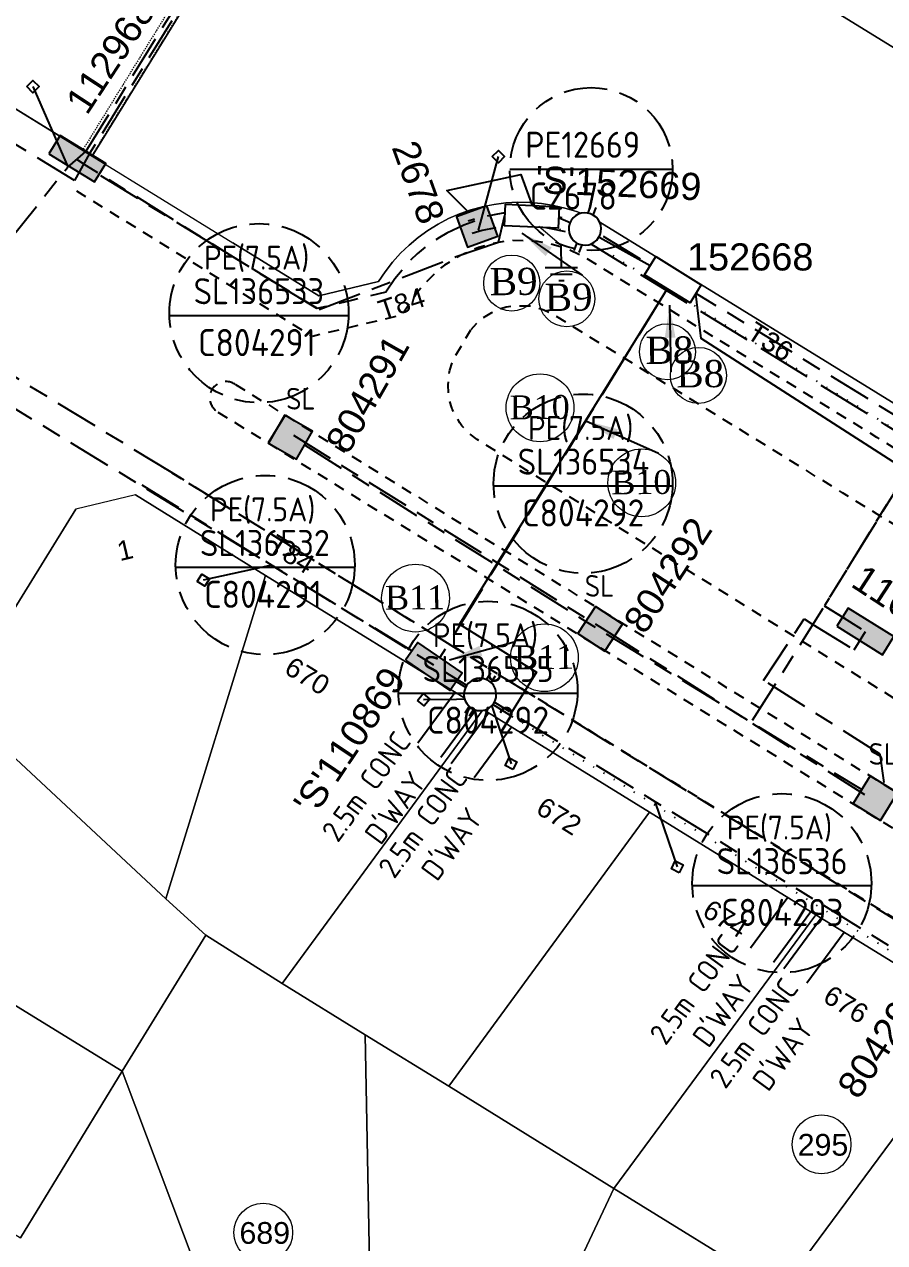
# Model space of a CAD drawing. Header units: metres. Extents: x 298351 to 299301, y 6265099 to 6266102.
# Drawn here: x 298678.4 to 298757.7, y 6265603.9 to 6265716.1 of the extents above; entities that cross this region are included whole.
import ezdxf
from ezdxf.enums import TextEntityAlignment as Align

# ---------------------------------------------------------------- set-up
doc = ezdxf.new("R2010")
doc.units = ezdxf.units.M
for name, pattern in [('Cable Exist UG', [8.2, 4, -1.2, 1.8, -1.2]), ('Cable Remove', [2, 0, -2]), ('HIDDEN', [0.375, 0.25, -0.125]), ('HIDDEN2', [0.1875, 0.125, -0.0625]), ('IE Trench LV', [6.5, 5, -1.5]), ('IECLCHAINA', [8.2, 4, -1.2, 1.8, -1.2]), ('IECLDOTA', [1.8, 1, -0.8])]:
    doc.linetypes.add(name, pattern=pattern)
doc.layers.get('0').update_dxf_attribs({"color": 6})
for name, color, linetype, lineweight in [('Cadastre Land Parcels_SP_EXT', 9, 'Continuous', 5), ('Cadastre Other Property_SP_EXT', 9, 'HIDDEN', 5), ('Cadastre Roads_SP_EXT', 9, 'Continuous', 5)]:
    doc.layers.add(name, color=color, linetype=linetype, lineweight=lineweight)
for name, color, linetype in [('Equip_LV_EXT', 7, 'Continuous'), ('Equip_LV_NEW', 2, 'Continuous'), ('Mains_HV_EXT', 7, 'Continuous'), ('Mains_LV_EXT', 7, 'Continuous'), ('Mains_LV_New_T8', 2, 'Continuous'), ('Mains_LV_NEW_T84', 2, 'Continuous'), ('Mains_SL_EXT', 7, 'Continuous'), ('Notes_LV_MISC', 7, 'Continuous'), ('NOTES_SL_EXT', 7, 'Continuous'), ('Notes_SL_MISC', 7, 'Continuous'), ('Notes_SP_EXT', 7, 'Continuous'), ('Notes_SP_MISC', 7, 'Continuous'), ('Services_SP_EXT', 7, 'Continuous'), ('SupportsUG_SP_LV_EXT', 7, 'Continuous'), ('SupportsUG_SP_LV_NEW', 2, 'Continuous'), ('SupportsUG_SP_LV_SL_EXT', 7, 'Continuous'), ('Trench_SP_NEW', 2, 'Continuous'), ('UG_Details_SP_MISC', 7, 'Continuous')]:
    doc.layers.add(name, color=color, linetype=linetype)
doc.layers.get('0').freeze()
doc.styles.add('COLUMN_LABEL', font='arial.ttf')
doc.styles.add('iecARIAL', font='arial.ttf', dxfattribs={"height": 2})
doc.styles.add('iecISOCP', font='isocp.shx')
doc.styles.add('iecNAME', font='times.ttf')
doc.styles.add('iecRoadName', font='arial.ttf', dxfattribs={"height": 3.5})
doc.styles.add('POLE_LABEL', font='arial.ttf')
doc.styles.get("Standard").update_dxf_attribs({"font": 'arial.ttf'})
doc.linetypes.add('IECLCABS1', pattern='A,7,-0.5,["/",Standard,S=1.5,R=0,X=0.2,Y=-0.7],-1.8', length=9.3)
doc.linetypes.add('IECLCABX1', pattern='A,7,-0.25,["x",Standard,S=2,R=0,X=0.2,Y=-0.8],-2.1', length=9.35)
doc.dimstyles.new('UGT1', dxfattribs={"dimtxt": 2.5, "dimasz": 2, "dimexe": 1.25, "dimexo": 0.625, "dimgap": 1, "dimtad": 1, "dimjust": 1, "dimlfac": 1000, "dimtxsty": 'iecISOCP', "dimblk1": 'M05', "dimblk2": 'NONE', "dimsah": 1, "dimcen": 0, "dimse1": 1, "dimse2": 1, "dimadec": 0, "dimazin": 0, "dimtfac": 1, "dimtmove": 0, "dimatfit": 3, "dimfxl": 1, "dimarcsym": 0})

# ---------------------------------------------------------------- blocks, each defined once
blk = doc.blocks.new('COLUMN_EXT')
blk.add_hatch(color=256).paths.add_polyline_path([(-1.49, 1.48), (-1.49, -1.49), (1.48, -1.49), (1.48, 1.48)])
blk.add_lwpolyline([(-1.49, -1.49), (1.48, -1.49), (1.48, 1.48), (-1.49, 1.48)], close=True)
for tag, height, style, flags, p in [('ASSET_NUM', 2.5, 'COLUMN_LABEL', 8, (2, 2)), ('STRUCTURE_PLANT_NUMBER', 0.2, 'POLE_LABEL', 9, (1.81, 0.03)), ('STREET_CODE', 0.2, 'COLUMN_LABEL', 9, (1.81, -0.2))]:
    blk.add_attdef(tag, text='', height=height, dxfattribs=dict(style=style, flags=flags)).set_placement(p, align=Align.MIDDLE_LEFT)
at = {"flags": 9}
for tag, p in [('COLUMN_TYPE', (1.81, -0.4)), ('OWNED_BY', (1.81, -0.6)), ('STATE', (1.81, -0.8)), ('USAGE', (1.81, -1)), ('LEGEND', (1.81, -1.2)), ('STREETNAME', (1.81, -1.6)), ('SUBURB', (1.81, -1.8)), ('LOCATION', (1.81, -1.4)), ('NOTES', (1.81, -2))]:
    blk.add_attdef(tag, text='', height=0.2, dxfattribs=at).set_placement(p, align=Align.MIDDLE_LEFT)
at = {"flags": 1}
blk.add_attdef('Z', (1.81, -2.35), '', height=0.2, dxfattribs=at)
blk = doc.blocks.new('PILLAR_EXT')
blk.add_hatch(color=256).paths.add_polyline_path([(-2.475, 0.99), (-2.475, -0.99), (2.475, -0.99), (2.475, 0.99)])
blk.add_lwpolyline([(-2.475, -0.99), (2.475, -0.99), (2.475, 0.99), (-2.475, 0.99)], close=True)
at = {"style": 'iecARIAL', "flags": 8}
blk.add_attdef('ASSET_NUM', (1.5, 3.5), '', height=2.5, dxfattribs=at)
for tag, p, flags in [('OWNED_BY', (0, -0.2), 9), ('STATE', (0, -0.4), 9), ('SUPPORT_TYPE', (0, -0.6), 9), ('USAGE', (0, -0.8), 9), ('LEGEND', (0, -1), 9), ('LOCATION', (0, -1.2), 9), ('STREETNAME', (0, -1.8), 9), ('SUBURB', (0, -2), 1), ('NOTES', (0, -1.4), 9), ('PARENT', (0, -1.6), 9)]:
    blk.add_attdef(tag, p, '', height=0.2, dxfattribs=dict(flags=flags))
blk = doc.blocks.new('CCP_EXT')
at = {"flags": 9}
for tag, p in [('STATE', (0, -1.8)), ('LEGEND', (0, -1.4)), ('LIFE_SUPPORT', (0, -1.6)), ('NOTES', (0, -2))]:
    blk.add_attdef(tag, text='', height=0.2, dxfattribs=at).set_placement(p, align=Align.MIDDLE_LEFT)
blk.add_wipeout([(0, 0.57), (0.57, 0), (0, -0.57), (-0.57, 0)])
blk.add_lwpolyline([(-0.57, 0), (0, 0.57), (0.57, 0), (0, -0.57), (-0.57, 0)])
at = {"flags": 1}
blk.add_attdef('Z', (0, 0), '', height=0.2, dxfattribs=at)
at = {"flags": 9}
for tag, p in [('CCP_TYPE', (0, 0)), ('CONSTRUCTED_VOLTAGE', (0, -0.2)), ('OPERATING_VOLTAGE', (0, -0.6)), ('ORIENTATION', (0, -0.8)), ('OWNED_BY', (0, -1)), ('NO_PHASES', (0, -0.4)), ('USAGE', (0, -1.2))]:
    blk.add_attdef(tag, text='', height=0.2, dxfattribs=at).set_placement(p, align=Align.MIDDLE_LEFT)
blk = doc.blocks.new('LV_UG_LINKS_OPEN_EXT')
for p, q in [((-0.25, 1.47), (-0.25, 2.22)), ((0.25, 1.47), (0.25, 2.22)), ((-0.25, -1.47), (-0.25, -2.22)), ((0.25, -1.47), (0.25, -2.22))]:
    blk.add_line(p, q)
at = {"flags": 9}
for tag, p in [('ACTUAL_STATUS', (0, 0)), ('CONSTRUCTED_VOLTAGE', (0, -0.2)), ('OPERATING_VOLTAGE', (0, -0.6)), ('ORIENTATION', (0, -0.8)), ('STATE', (0, -1)), ('SWITCH_TYPE', (0, -1.2)), ('NO_PHASES', (0, -0.4)), ('USAGE', (0, -1.4)), ('NOTES', (0, -1.6))]:
    blk.add_attdef(tag, text='', height=0.2, dxfattribs=at).set_placement(p, align=Align.MIDDLE_LEFT)
at = {"flags": 1}
blk.add_attdef('Z', (0, 0), '', height=0.2, dxfattribs=at)
blk.add_wipeout([(-0.25, 1.47), (-0.43, 1.43), (-0.61, 1.36), (-0.77, 1.28), (-0.93, 1.17), (-1.07, 1.05), (-1.19, 0.9), (-1.29, 0.75), (-1.38, 0.58), (-1.44, 0.4), (-1.48, 0.22), (-1.49, 0.03), (-1.49, -0.16), (-1.45, -0.34), (-1.4, -0.52), (-1.32, -0.69), (-1.23, -0.85), (-1.11, -1), (-0.98, -1.13), (-0.83, -1.24), (-0.66, -1.34), (-0.49, -1.41), (-0.31, -1.46), (-0.13, -1.49), (0.06, -1.49), (0.25, -1.47), (0.43, -1.43), (0.61, -1.36), (0.77, -1.28), (0.93, -1.17), (1.07, -1.05), (1.19, -0.9), (1.29, -0.75), (1.38, -0.58), (1.44, -0.4), (1.48, -0.22), (1.49, -0.03), (1.49, 0.16), (1.45, 0.34), (1.4, 0.52), (1.32, 0.69), (1.23, 0.85), (1.11, 1), (0.98, 1.13), (0.83, 1.24), (0.66, 1.34), (0.49, 1.41), (0.31, 1.46), (0.13, 1.49), (-0.06, 1.49)])
blk.add_lwpolyline([(0, -1.49, 1), (0, 1.49, 1)], format="xyb", close=True)
blk = doc.blocks.new('PILLAR_NEW')
for tag, height, flags, p in [('ASSET_NUM', 2.5, 8, (2, 4)), ('STREET_CODE', 0.2, 9, (1.5, 2)), ('OWNED_BY', 0.2, 9, (1.5, 1.8))]:
    blk.add_attdef(tag, text='', height=height, dxfattribs=dict(flags=flags)).set_placement(p, align=Align.MIDDLE_LEFT)
blk.add_wipeout([(-2.47, 0.99), (2.47, 0.99), (2.47, -0.99), (-2.47, -0.99)])
at = {"lineweight": -3}
blk.add_lwpolyline([(-2.47, 0.99), (2.47, 0.99), (2.47, -0.99), (-2.47, -0.99)], close=True, dxfattribs=at)
for tag, flags, p in [('OPERATED_BY', 9, (1.5, 1.6)), ('STATE', 9, (1.5, 1.2)), ('MAINTAINED_BY', 9, (1.5, 1.4)), ('SUPPORT_TYPE', 9, (1.5, 1)), ('SUBURB', 9, (1.5, 0.2)), ('STREETNAME', 9, (1.5, 0)), ('USAGE', 9, (1.5, 0.8)), ('LEGEND', 9, (1.5, 0.6)), ('PARENT', 9, (1.5, 0.4)), ('Z', 1, (1.5, -0.6)), ('LOCATION', 9, (1.5, -0.2)), ('NOTES', 9, (1.5, -0.4))]:
    blk.add_attdef(tag, text='', height=0.2, dxfattribs=dict(flags=flags)).set_placement(p, align=Align.MIDDLE_LEFT)
blk = doc.blocks.new('_None')
blk = doc.blocks.new('M05')
blk.add_hatch(color=256).paths.add_polyline_path([(-2, 0), (-0.701, -0.75), (-0.701, 0.75)])
at = {"color": 1}
blk.add_lwpolyline([(-0.701, 0.75), (-0.701, -0.75), (-2, 0)], close=True, dxfattribs=at)
blk = doc.blocks.new('Earth')
for p, q in [((170.11, 339.38), (170.11, 341.42)), ((168.61, 339.38), (171.61, 339.38)), ((169.11, 338.78), (171.11, 338.78)), ((169.86, 338.18), (170.36, 338.18))]:
    blk.add_line(p, q)

msp = doc.modelspace()

# ---------------------------------------------------------------- linework, layer by layer
at = {"layer": 'Cadastre Land Parcels_SP_EXT', "linetype": 'Continuous'}
for points in [[(298707.4, 6265740.85), (298665.49, 6265766.77), (298682.39, 6265794), (298685.98, 6265795.69), (298685.28, 6265796.98), (298684.66, 6265798.31), (298684.11, 6265799.68), (298683.64, 6265801.06), (298683.24, 6265802.48), (298682.93, 6265803.91), (298682.69, 6265805.36), (298664.36, 6265806.89), (298645.94, 6265819.84), (298644.22, 6265820.97), (298639.47, 6265814.24), (298625.97, 6265795.13), (298623.77, 6265792.05), (298594.69, 6265782.01), (298571.29, 6265773.92), (298633.08, 6265735.8), (298684.65, 6265703.98), (298707.4, 6265740.85)], [(298772.04, 6265738.83), (298755.02, 6265749.33), (298743.53, 6265723.2), (298760.55, 6265712.7), (298772.04, 6265738.83)], [(298700.62, 6265665.37), (298688.62, 6265672.78), (298683.12, 6265671.47), (298672.09, 6265653.6), (298691.42, 6265635.58), (298700.62, 6265665.37)], [(298720.67, 6265653.01), (298700.62, 6265665.37), (298691.42, 6265635.58), (298695.1, 6265632.22), (298702.14, 6265627.77), (298720.67, 6265653.01)], [(298695.1, 6265632.22), (298691.42, 6265635.58), (298672.09, 6265653.6), (298661.12, 6265635.84), (298687.39, 6265619.71), (298695.1, 6265632.22)], [(298735.99, 6265643.56), (298720.67, 6265653.01), (298702.14, 6265627.77), (298709.79, 6265623.04), (298717.49, 6265618.32), (298735.99, 6265643.56)], [(298751.32, 6265634.11), (298735.99, 6265643.56), (298717.49, 6265618.32), (298732.69, 6265608.89), (298751.32, 6265634.11)], [(298687.39, 6265619.71), (298661.12, 6265635.84), (298655.58, 6265626.88), (298651.73, 6265620.66), (298678.03, 6265604.35), (298687.39, 6265619.71)], [(298766.69, 6265624.64), (298751.32, 6265634.11), (298732.69, 6265608.89), (298748.04, 6265599.43), (298766.69, 6265624.64)], [(298781.96, 6265615.22), (298766.69, 6265624.64), (298748.04, 6265599.43), (298763.43, 6265589.99), (298781.96, 6265615.22)], [(298748.04, 6265599.43), (298732.69, 6265608.89), (298719.76, 6265581.43), (298720.15, 6265581.28), (298720.53, 6265581.13), (298720.92, 6265580.96), (298721.29, 6265580.79), (298721.67, 6265580.61), (298722.04, 6265580.42), (298722.41, 6265580.23), (298722.77, 6265580.03), (298723.13, 6265579.82), (298723.49, 6265579.61), (298737.17, 6265571.17), (298748.04, 6265599.43)]]:
    msp.add_lwpolyline(points, close=True, dxfattribs=at)
for points in [[(298709.46, 6265744.19), (298684.65, 6265703.98), (298697.6, 6265696), (298705.53, 6265691.12), (298711.03, 6265692.42), (298711.64, 6265693.34), (298712.32, 6265694.21), (298713.05, 6265695.03), (298713.84, 6265695.79), (298714.68, 6265696.5), (298715.57, 6265697.14), (298716.51, 6265697.72), (298717.48, 6265698.23), (298718.49, 6265698.67), (298719.53, 6265699.03), (298720.59, 6265699.33), (298721.66, 6265699.54), (298722.76, 6265699.68), (298723.85, 6265699.74), (298724.95, 6265699.72), (298726.05, 6265699.62), (298727.13, 6265699.45), (298728.2, 6265699.2), (298729.25, 6265698.87), (298730.28, 6265698.47), (298731.27, 6265697.99), (298732.22, 6265697.41), (298785.31, 6265664.7)], [(298817.61, 6265687.76), (298806.04, 6265691.61), (298781.41, 6265699.84), (298760.55, 6265712.7), (298743.53, 6265723.2)], [(298710.56, 6265582.71), (298709.79, 6265623.04), (298702.14, 6265627.77), (298695.1, 6265632.22), (298687.39, 6265619.71), (298702.21, 6265580.37)], [(298719.76, 6265581.43), (298732.69, 6265608.89), (298732.69, 6265608.89), (298717.49, 6265618.32), (298709.79, 6265623.04), (298710.56, 6265582.71)], [(298702.21, 6265580.37), (298687.39, 6265619.71), (298678.03, 6265604.35)]]:
    msp.add_lwpolyline(points, dxfattribs=at)
at = {"layer": 'Cadastre Land Parcels_SP_EXT'}
for centre in [(298751.84, 6265612.96), (298700.4, 6265604.84)]:
    msp.add_circle(centre, 2.71, dxfattribs=at)
at = {"layer": 'Cadastre Roads_SP_EXT', "linetype": 'Continuous'}
for points in [[(298785.31, 6265664.7), (298732.22, 6265697.41), (298731.27, 6265697.99), (298730.28, 6265698.47), (298729.25, 6265698.87), (298728.2, 6265699.2), (298727.13, 6265699.45), (298726.05, 6265699.62), (298724.95, 6265699.72), (298723.85, 6265699.74), (298722.76, 6265699.68), (298721.67, 6265699.54), (298720.59, 6265699.32), (298719.53, 6265699.03), (298718.49, 6265698.67), (298717.48, 6265698.23), (298716.51, 6265697.72), (298715.57, 6265697.14), (298714.68, 6265696.5), (298713.84, 6265695.79), (298713.05, 6265695.03), (298712.32, 6265694.21), (298711.64, 6265693.34), (298711.03, 6265692.42), (298705.53, 6265691.12), (298697.6, 6265696)], [(298669.47, 6265678.7), (298655.97, 6265656.83), (298642.68, 6265635.31), (298649.95, 6265630.56), (298655.58, 6265626.88), (298661.12, 6265635.84), (298672.09, 6265653.6), (298683.12, 6265671.47), (298683.12, 6265671.47)]]:
    msp.add_lwpolyline(points, dxfattribs=at)
at = {"layer": 'Mains_LV_EXT', "linetype": 'Cable Exist UG'}
for points in [[(298637.21, 6265700.65), (298641.88, 6265706.39), (298663.94, 6265692.5), (298666.71, 6265693.07), (298671.9, 6265689.8), (298682.36, 6265702.95)], [(298685.4, 6265702.19), (298705.56, 6265689.85), (298718.19, 6265694.73), (298718.19, 6265694.73), (298718.19, 6265694.73), (298718.19, 6265694.73), (298722.09, 6265696.05), (298722.67, 6265698.56)]]:
    msp.add_lwpolyline(points, dxfattribs=at)
at = {"layer": 'Mains_LV_EXT', "linetype": 'Cable Remove', "ltscale": 0.5}
msp.add_lwpolyline([(298720.19, 6265697.1), (298723.89, 6265697.74), (298727.68, 6265697.27), (298730.74, 6265695.98), (298761.16, 6265677.24)], dxfattribs=at)
at = {"layer": 'Mains_SL_EXT', "linetype": 'Cable Exist UG'}
for points in [[(298703.18, 6265678.29), (298731.63, 6265660.49)], [(298761.16, 6265677.24), (298752.1, 6265662.55), (298755.88, 6265660.21)], [(298731.63, 6265660.49), (298756.74, 6265644.6)], [(298757.61, 6265646.29), (298757.23, 6265648.9), (298757.23, 6265648.9), (298746.5, 6265655.69), (298750.23, 6265661.35), (298751.05, 6265660.85), (298751.05, 6265660.85), (298754.83, 6265658.51), (298755.88, 6265660.21)]]:
    msp.add_lwpolyline(points, dxfattribs=at)
at = {"layer": 'Notes_LV_MISC', "lineweight": 0}
for centre, radius in [((298723.29, 6265692.29), 2.58), ((298737.64, 6265685.97), 2.58), ((298725.9, 6265680.8), 3.12), ((298714.43, 6265663.27), 3.12)]:
    msp.add_circle(centre, radius, dxfattribs=at)
at = {"layer": 'Notes_SL_MISC', "color": 7, "linetype": 'Continuous'}
for p, q in [((298691.84, 6265689.3), (298708.21, 6265689.3)), ((298721.7, 6265673.6), (298738.07, 6265673.6)), ((298740.01, 6265636.8), (298756.38, 6265636.8))]:
    msp.add_line(p, q, dxfattribs=at)
at = {"layer": 'Notes_SL_MISC', "color": 7, "linetype": 'IECLCHAINA'}
for centre in [(298700.01, 6265689.52), (298729.87, 6265673.82), (298748.18, 6265637.02)]:
    msp.add_circle(centre, 8.25, dxfattribs=at)
at = {"layer": 'Notes_SP_EXT', "color": 7}
for p, q in [((298716.76, 6265648.63), (298720.2, 6265653.3)), ((298717.7, 6265648.05), (298721.14, 6265652.72)), ((298745.29, 6265631.05), (298748.73, 6265635.72)), ((298747.42, 6265629.73), (298750.85, 6265634.4)), ((298748.35, 6265629.16), (298751.79, 6265633.83)), ((298750.48, 6265627.84), (298753.92, 6265632.51))]:
    msp.add_line(p, q, dxfattribs=at)
at = {"layer": 'Notes_SP_EXT', "lineweight": 0}
for centre, radius in [((298728.37, 6265690.84), 2.58), ((298740.49, 6265683.79), 2.58), ((298735.27, 6265673.89), 3.12), ((298726.3, 6265657.78), 3.12)]:
    msp.add_circle(centre, radius, dxfattribs=at)
at = {"layer": 'Notes_SP_MISC', "color": 254, "linetype": 'IECLDOTA', "flags": 128}
for points in [[(298726.38, 6265673.99), (298720.11, 6265677.88), (298719.35, 6265678.47), (298718.71, 6265679.13), (298718.5, 6265679.42), (298717.81, 6265680.69), (298717.77, 6265680.81), (298717.57, 6265681.46), (298717.48, 6265681.97), (298717.43, 6265682.92), (298717.53, 6265683.98), (298717.56, 6265684.13), (298717.59, 6265684.26), (298717.83, 6265684.97), (298718.14, 6265685.65), (298719.53, 6265687.98)], [(298781.59, 6265647.19), (298780.72, 6265646), (298780.56, 6265645.81), (298780.26, 6265645.52), (298780.02, 6265645.33), (298779.37, 6265644.88), (298779.21, 6265644.79), (298777.93, 6265644.26), (298777.57, 6265644.17), (298776.46, 6265644.04), (298776.27, 6265644.03), (298775.58, 6265644.08), (298774.91, 6265644.21), (298774.49, 6265644.32), (298773.51, 6265644.75), (298773.12, 6265644.98), (298746.71, 6265661.37), (298726.38, 6265673.99)]]:
    msp.add_lwpolyline(points, dxfattribs=at)
at = {"layer": 'Notes_SP_MISC', "color": 254, "linetype": 'IECLDOTA'}
msp.add_arc((298696.97, 6265681.72), 1.5, 54.6505, 240.4227, dxfattribs=at)
at = {"layer": 'Trench_SP_NEW', "color": 4, "linetype": 'IE Trench LV'}
msp.add_line((298737.62, 6265691.76), (298716.68, 6265657.79), dxfattribs=at)
at = {"layer": 'UG_Details_SP_MISC', "color": 7, "linetype": 'Cable Exist UG'}
msp.add_line((298702.41, 6265680.13), (298700.84, 6265677.58), dxfattribs=at)
at = {"layer": 'UG_Details_SP_MISC', "color": 7, "linetype": 'Cable Exist UG', "flags": 128}
for points in [[(298719.9, 6265698), (298718.87, 6265697.63), (298717.31, 6265696.89), (298716.63, 6265696.5), (298715.35, 6265695.62), (298714.57, 6265694.97), (298713.84, 6265694.26), (298713.52, 6265693.9), (298712.53, 6265692.68), (298711.71, 6265691.45), (298708.53, 6265690.7), (298705.34, 6265689.94), (298700.99, 6265692.62), (298697.02, 6265695.07), (298684.13, 6265703.1), (298683.22, 6265703.66)], [(298760.53, 6265676.3), (298752.1, 6265662.55), (298745.36, 6265651.84)], [(298753.99, 6265661.38), (298752.1, 6265662.54)]]:
    msp.add_lwpolyline(points, dxfattribs=at)

# ---------------------------------------------------------------- block references
at = {"layer": 'SupportsUG_SP_LV_EXT'}
ref = msp.add_blockref('PILLAR_EXT', (298683.28, 6265703.75), dxfattribs=dict(at, rotation=328.3562681973784))
ref.add_attrib('ASSET_NUM', '112968', dxfattribs={"layer": '0', "height": 2.5, "rotation": 56.584, "style": 'iecARIAL'}).set_placement((298684.78, 6265707.25), align=Align.BOTTOM_LEFT)
ref = msp.add_blockref('PILLAR_EXT', (298755.88, 6265660.21), dxfattribs=dict(at, rotation=328.0448044769512))
ref.add_attrib('ASSET_NUM', '110870', dxfattribs={"layer": '0', "height": 2.5, "rotation": 326.8323, "style": 'iecARIAL'}).set_placement((298755.1, 6265665.46), align=Align.MIDDLE_LEFT)
ref = msp.add_blockref('PILLAR_EXT', (298716.12, 6265656.97), dxfattribs=dict(at, rotation=325.57885644569))
ref.add_attrib('ASSET_NUM', "'S'110869", dxfattribs={"layer": '0', "height": 2.5, "rotation": 56.212, "style": 'iecARIAL'}).set_placement((298712.59, 6265656.49), align=Align.MIDDLE_RIGHT)
at = {"layer": 'SupportsUG_SP_LV_SL_EXT'}
ref = msp.add_blockref('COLUMN_EXT', (298720.11, 6265697.49), dxfattribs=dict(at, rotation=199.8297575059962))
ref.add_attrib('ASSET_NUM', '2678', dxfattribs={"layer": '0', "height": 2.5, "rotation": 289.866, "style": 'COLUMN_LABEL'}).set_placement((298717.2, 6265698.35), align=Align.TOP_RIGHT)
ref = msp.add_blockref('COLUMN_EXT', (298702.91, 6265678.11), dxfattribs=dict(at, rotation=330.1409837134917))
ref.add_attrib('ASSET_NUM', '804291', dxfattribs={"layer": '0', "height": 2.5, "rotation": 60.3497, "style": 'COLUMN_LABEL'}).set_placement((298706.03, 6265677.64), align=Align.TOP_LEFT)
ref = msp.add_blockref('COLUMN_EXT', (298731.45, 6265660.43), dxfattribs=dict(at, rotation=236.9441771800163))
ref.add_attrib('ASSET_NUM', '804292', dxfattribs={"layer": '0', "height": 2.5, "rotation": 57.0508, "style": 'COLUMN_LABEL'}).set_placement((298733.45, 6265661.18), align=Align.TOP_LEFT)
ref = msp.add_blockref('COLUMN_EXT', (298756.8, 6265644.85), dxfattribs=dict(at, rotation=58.1915216260453))
ref.add_attrib('ASSET_NUM', '804293', dxfattribs={"layer": '0', "height": 2.5, "rotation": 53.989, "style": 'COLUMN_LABEL'}).set_placement((298758.87, 6265645.38), align=Align.TOP_LEFT)
ref = msp.add_blockref('COLUMN_EXT', (298763.24, 6265628.51), dxfattribs=dict(at, rotation=327.1410794597795))
ref.add_attrib('ASSET_NUM', '804294', dxfattribs={"layer": '0', "height": 2.5, "rotation": 56.8685, "style": 'COLUMN_LABEL'}).set_placement((298760.56, 6265627.42), align=Align.MIDDLE_RIGHT)

# ---------------------------------------------------------------- texts
at = {"layer": 'Cadastre Land Parcels_SP_EXT'}
for s, rotation, p in [('1', 13.29, (298687.19, 6265666.67)), ('670', 328.3, (298702.21, 6265656.44)), ('672', 328.3, (298725.4, 6265643.53)), ('674', 328.3, (298740.73, 6265634.08)), ('676', 328.3, (298751.84, 6265626.19))]:
    msp.add_text(s, height=1.8, rotation=rotation, dxfattribs=at).set_placement(p)
for s, p in [('295', (298749.64, 6265611.92)), ('689', (298698.21, 6265603.8))]:
    msp.add_text(s, height=2, dxfattribs=at).set_placement(p)
at = {"layer": 'Mains_LV_EXT'}
for s, rotation, p in [('T84', 18.2305, (298711.37, 6265688.87)), ('T36', 327.2351, (298744.8, 6265687.32)), ('T84', 328.0452, (298700.7, 6265667.7))]:
    msp.add_text(s, height=1.8, rotation=rotation, dxfattribs=at).set_placement(p)
at = {"layer": 'Notes_LV_MISC', "style": 'iecNAME'}
for s, height, p in [('B9', 2.5, (298721.28, 6265691.17)), ('B8', 2.5, (298735.63, 6265684.84)), ('B10', 2.2, (298723.11, 6265679.73)), ('B11', 2.2, (298711.63, 6265662.2))]:
    msp.add_text(s, height=height, rotation=0.5671, dxfattribs=at).set_placement(p)
at = {"layer": 'NOTES_SL_EXT', "char_height": 2.2, "width": 5.0547, "attachment_point": 1, "style": 'iecRoadName'}
for insert in [(298694.94, 6265695.73), (298724.8, 6265680.04), (298695.5, 6265672.54), (298716.03, 6265660.95), (298743.11, 6265643.24)]:
    msp.add_mtext('{\\Fisocp|c0;PE(7.5A)}', dxfattribs=dict(at, insert=insert))
at = {"layer": 'Notes_SL_MISC', "width": 13.6426, "attachment_point": 1, "style": 'iecRoadName'}
for s, insert, char_height in [('{\\Fisocp|c0;PE12669}', (298724.54, 6265706.23), 2.4), ('{\\Fisocp|c0;SL136533}', (298693.99, 6265692.74), 2.4), ('{\\Fisocp|c0;C804291}', (298694.39, 6265688.06), 2.5), ('{\\Fisocp|c0;SL136534}', (298723.85, 6265677.04), 2.4), ('{\\Fisocp|c0;C804292}', (298724.25, 6265672.37), 2.5), ('{\\Fisocp|c0;SL136532}', (298694.56, 6265669.55), 2.4), ('{\\Fisocp|c0;SL136536}', (298742.17, 6265640.24), 2.4), ('{\\Fisocp|c0;C804293}', (298742.57, 6265635.57), 2.5)]:
    msp.add_mtext(s, dxfattribs=dict(at, insert=insert, char_height=char_height))
at = {"layer": 'Notes_SP_EXT', "style": 'iecNAME'}
for s, height, p in [('B9', 2.5, (298726.35, 6265689.72)), ('B8', 2.5, (298738.47, 6265682.67)), ('B10', 2.2, (298732.48, 6265672.82)), ('B11', 2.2, (298723.51, 6265656.71))]:
    msp.add_text(s, height=height, rotation=0.5671, dxfattribs=at).set_placement(p)
at = {"layer": 'Notes_SP_EXT', "lineweight": 0, "char_height": 2, "width": 9.0423, "attachment_point": 5, "style": 'iecISOCP'}
for insert in [(298703.86, 6265681.64), (298731.38, 6265664.4), (298757.53, 6265648.92)]:
    msp.add_mtext('SL', dxfattribs=dict(at, insert=insert))
at = {"layer": 'Notes_SP_EXT', "lineweight": 0, "char_height": 2, "width": 15.0675, "attachment_point": 5, "rotation": 53.8084, "style": 'iecISOCP'}
for insert in [(298711.23, 6265644.94), (298716.43, 6265641.6), (298741.43, 6265626.25), (298746.94, 6265622.23)]:
    msp.add_mtext("2.5m CONC D'WAY", dxfattribs=dict(at, insert=insert))

# ---------------------------------------------------------------- leaders
at = {"layer": 'Notes_SP_EXT', "lineweight": 0}
for points in [[(298730.13, 6265679.6), (298736.83, 6265676.62)], [(298717.56, 6265657.6), (298723.52, 6265659.24)]]:
    msp.add_leader(points, dimstyle='UGT1', override={"dimasz": 3, "dimgap": 1, "dimtad": 0}, dxfattribs=at)

# ---------------------------------------------------------------- next in the draw order: block references
at = {"layer": 'Services_SP_EXT'}
for p in [(298679.18, 6265710.39), (298722.06, 6265703.94)]:
    msp.add_blockref('CCP_EXT', p, dxfattribs=at)
for p, rotation in [((298694.88, 6265664.92), 13.41235804563319), ((298715.18, 6265653.91), 5.354636697478782), ((298723.23, 6265648.02), 106.7487468229307), ((298738.54, 6265638.52), 108.7075477799716)]:
    msp.add_blockref('CCP_EXT', p, dxfattribs=dict(at, rotation=rotation))

# ---------------------------------------------------------------- next in the draw order: linework, layer by layer
at = {"layer": 'Cadastre Other Property_SP_EXT', "linetype": 'HIDDEN2'}
msp.add_lwpolyline([(298684.65, 6265704.07), (298709.45, 6265744.28), (298720.97, 6265770.42), (298720.11, 6265770.95), (298708.57, 6265744.75), (298683.8, 6265704.6), (298684.65, 6265704.07)], close=True, dxfattribs=at)
at = {"layer": 'Cadastre Roads_SP_EXT', "linetype": 'Continuous'}
for points in [[(298684.61, 6265704.01), (298633.08, 6265735.8), (298571.29, 6265773.92)], [(298688.62, 6265672.78), (298700.62, 6265665.37), (298720.67, 6265653.01), (298735.99, 6265643.56), (298751.32, 6265634.11), (298766.69, 6265624.64), (298781.96, 6265615.22), (298797.2, 6265605.82), (298812.72, 6265596.25), (298827.89, 6265586.89)]]:
    msp.add_lwpolyline(points, dxfattribs=at)
at = {"layer": 'Mains_HV_EXT', "linetype": 'Cable Exist UG'}
for points in [[(298764.08, 6265824.7), (298759.62, 6265819.08), (298755.67, 6265818.24), (298726.02, 6265779.05), (298720.79, 6265770.59), (298709.22, 6265744.34), (298684.4, 6265704.21), (298683, 6265701.75), (298649.9, 6265722.01), (298638.59, 6265706.95)], [(298774.27, 6265623.97), (298691.92, 6265674.86), (298641.3, 6265705.72), (298637.84, 6265702.2)]]:
    msp.add_lwpolyline(points, dxfattribs=at)
at = {"layer": 'Mains_LV_EXT', "linetype": 'Cable Exist UG'}
for points in [[(298682.36, 6265702.95), (298684.07, 6265704.42), (298708.8, 6265744.43), (298720.52, 6265770.98), (298719.86, 6265773.41), (298721.4, 6265777.79), (298723.08, 6265778.39)], [(298714.09, 6265658.41), (298664.9, 6265688.41), (298663.82, 6265691.29), (298659.05, 6265694.45), (298656.39, 6265693.88)]]:
    msp.add_lwpolyline(points, dxfattribs=at)
at = {"layer": 'Mains_LV_EXT', "linetype": 'Cable Remove', "ltscale": 0.5}
msp.add_lwpolyline([(298759.88, 6265629.71), (298718.17, 6265655.58)], dxfattribs=at)
at = {"layer": 'Notes_SL_MISC', "color": 7, "linetype": 'Continuous'}
msp.add_line((298692.4, 6265666.11), (298708.78, 6265666.11), dxfattribs=at)
at = {"layer": 'Notes_SL_MISC', "color": 7, "linetype": 'IECLCHAINA'}
msp.add_circle((298700.58, 6265666.33), 8.25, dxfattribs=at)
at = {"layer": 'Notes_SP_EXT', "color": 7}
for p, q in [((298714.64, 6265649.94), (298718.08, 6265654.61)), ((298719.83, 6265646.74), (298723.27, 6265651.41))]:
    msp.add_line(p, q, dxfattribs=at)
at = {"layer": 'Notes_SP_MISC', "color": 254, "linetype": 'IECLDOTA', "flags": 128}
for points in [[(298781.51, 6265647.08), (298782.73, 6265649.41), (298782.82, 6265649.63), (298782.94, 6265650.03), (298783.01, 6265650.33), (298783.12, 6265651.11), (298783.13, 6265651.3), (298783.03, 6265652.68), (298782.95, 6265653.04), (298782.58, 6265654.09), (298782.49, 6265654.27), (298782.14, 6265654.86), (298781.73, 6265655.41), (298781.44, 6265655.73), (298780.62, 6265656.42), (298780.24, 6265656.66), (298753.78, 6265672.97), (298727.13, 6265689.39), (298726.26, 6265689.81), (298725.38, 6265690.08), (298725.03, 6265690.15), (298723.58, 6265690.19), (298723.46, 6265690.18), (298722.78, 6265690.07), (298722.29, 6265689.92), (298721.42, 6265689.54), (298720.51, 6265688.98), (298720.39, 6265688.89), (298720.29, 6265688.8), (298719.76, 6265688.26), (298719.53, 6265687.98)], [(298697.84, 6265682.95), (298743.08, 6265655.05), (298763.45, 6265642.49)], [(298696.23, 6265680.41), (298741.5, 6265652.5), (298761.84, 6265639.96)], [(298690.46, 6265675.75), (298737.83, 6265646.54), (298768.52, 6265627.62), (298783.8, 6265618.2)]]:
    msp.add_lwpolyline(points, dxfattribs=at)
at = {"layer": 'Services_SP_EXT'}
for points in [[(298679.18, 6265710.39), (298682.44, 6265702.95)], [(298720.24, 6265697.17), (298722.06, 6265703.94)], [(298701.18, 6265666.32), (298694.88, 6265664.92)], [(298721.25, 6265653.95), (298715.18, 6265653.91)], [(298721.25, 6265653.95), (298723.23, 6265648.02)], [(298736.49, 6265644.55), (298738.54, 6265638.52)]]:
    msp.add_lwpolyline(points, dxfattribs=at)
at = {"layer": 'Trench_SP_NEW', "color": 4, "linetype": 'IE Trench LV', "flags": 128}
msp.add_lwpolyline([(298902.19, 6265582.34), (298898.49, 6265582.9), (298896.29, 6265583.1), (298890.73, 6265583.82), (298888.12, 6265584.2), (298885.49, 6265584.65), (298882.87, 6265585.19), (298880.28, 6265585.8), (298877.7, 6265586.49), (298876.37, 6265586.89), (298873.75, 6265587.72), (298869.87, 6265589.11), (298867.29, 6265590.15), (298863.54, 6265591.84), (298861.07, 6265593.07), (298858.63, 6265594.37), (298855.07, 6265596.45), (298852.66, 6265598), (298840.88, 6265605.19), (298839.32, 6265606.16), (298831.87, 6265610.75), (298824.42, 6265615.34), (298815.69, 6265620.72), (298806.98, 6265626.1), (298799.49, 6265630.61), (298789.83, 6265636.68), (298788.13, 6265643.8), (298789.16, 6265645.69), (298789.8, 6265647.18), (298790.18, 6265648.52), (298790.49, 6265650.44), (298790.55, 6265651.82), (298790.38, 6265653.71), (298789.84, 6265655.85), (298789.01, 6265657.79), (298788.41, 6265658.81), (298787.74, 6265659.76), (298787.19, 6265660.43), (298784.97, 6265662.41), (298784.19, 6265662.92), (298757.67, 6265679.27), (298729.81, 6265696.36), (298728.57, 6265696.88), (298728.14, 6265697.05), (298725.74, 6265697.54), (298724.9, 6265697.62), (298722.61, 6265697.54), (298720.57, 6265697.14), (298719.64, 6265696.85)], dxfattribs=at)
at = {"layer": 'UG_Details_SP_MISC', "color": 7, "linetype": 'Cable Exist UG', "flags": 128}
for points in [[(298902.37, 6265583.53), (298898.63, 6265584.09), (298896.42, 6265584.29), (298890.89, 6265585.01), (298888.3, 6265585.38), (298885.72, 6265585.83), (298883.13, 6265586.36), (298880.57, 6265586.97), (298878.03, 6265587.65), (298876.72, 6265588.04), (298874.13, 6265588.86), (298870.3, 6265590.23), (298867.77, 6265591.25), (298864.06, 6265592.93), (298861.62, 6265594.14), (298859.22, 6265595.42), (298855.69, 6265597.47), (298853.29, 6265599.02), (298841.51, 6265606.22), (298839.95, 6265607.18), (298832.5, 6265611.77), (298825.05, 6265616.36), (298816.32, 6265621.74), (298807.6, 6265627.12), (298800.11, 6265631.64), (298790.88, 6265637.44), (298789.41, 6265643.63), (298790.24, 6265645.16), (298790.93, 6265646.78), (298791.36, 6265648.26), (298791.69, 6265650.32), (298791.75, 6265651.85), (298791.57, 6265653.91), (298790.98, 6265656.24), (298790.08, 6265658.33), (298789.42, 6265659.46), (298788.7, 6265660.5), (298788.05, 6265661.27), (298785.7, 6265663.37), (298784.83, 6265663.93), (298758.3, 6265680.29), (298730.36, 6265697.43), (298729.02, 6265697.99), (298728.48, 6265698.2), (298725.92, 6265698.73), (298724.93, 6265698.82), (298722.47, 6265698.73), (298720.28, 6265698.31), (298719.28, 6265697.99)], [(298704.2, 6265677.38), (298730.12, 6265661.12), (298755.54, 6265645.63)], [(298689.2, 6265673.71), (298701.18, 6265666.32), (298721.25, 6265653.95), (298736.49, 6265644.55), (298751.9, 6265635.05), (298767.26, 6265625.58), (298782.54, 6265616.16), (298797.78, 6265606.76), (298813.3, 6265597.18), (298828.46, 6265587.82), (298843.81, 6265578.35), (298848.95, 6265575.37), (298850.14, 6265574.73), (298851.35, 6265574.1), (298854.23, 6265572.67)]]:
    msp.add_lwpolyline(points, dxfattribs=at)

# ---------------------------------------------------------------- next in the draw order: texts
at = {"layer": 'Notes_SL_MISC', "insert": (298694.96, 6265664.87), "char_height": 2.5, "width": 13.6426, "attachment_point": 1, "style": 'iecRoadName'}
msp.add_mtext('{\\Fisocp|c0;C804291}', dxfattribs=at)

# ---------------------------------------------------------------- next in the draw order: block references
at = {"layer": 'SupportsUG_SP_LV_NEW'}
ref = msp.add_blockref('PILLAR_NEW', (298725.14, 6265698.45), dxfattribs=dict(at, rotation=357.4134202286693))
ref.add_attrib('ASSET_NUM', "'S'152669", dxfattribs={"height": 2.5, "rotation": 357.4134}).set_placement((298725.47, 6265701.84), align=Align.MIDDLE_LEFT)

# ---------------------------------------------------------------- next in the draw order: linework, layer by layer
at = {"layer": 'Mains_LV_New_T8', "linetype": 'IECLCABS1', "ltscale": 0.7}
msp.add_lwpolyline([(298719.36, 6265698.77), (298717.32, 6265700.83), (298724.14, 6265702.29), (298725.18, 6265699.44)], dxfattribs=at)
at = {"layer": 'Mains_LV_NEW_T84', "color": 2, "linetype": 'IECLCABX1', "flags": 128}
msp.add_lwpolyline([(298727.61, 6265698.34), (298728.67, 6265697.87)], dxfattribs=at)
at = {"layer": 'Notes_SL_MISC', "color": 7, "linetype": 'Continuous'}
msp.add_line((298723.12, 6265702.79), (298738.12, 6265702.79), dxfattribs=at)
at = {"layer": 'Notes_SP_MISC', "color": 254, "linetype": 'IECLDOTA', "flags": 128}
msp.add_lwpolyline([(298800.68, 6265628.29), (298792.6, 6265633.28), (298788.61, 6265635.74), (298786.66, 6265643.97), (298788.19, 6265646.91), (298788.48, 6265647.64), (298788.73, 6265648.45), (298788.92, 6265649.23), (298789.1, 6265650.55), (298789.14, 6265651.36), (298788.98, 6265653.55), (298788.73, 6265654.7), (298788.12, 6265656.4), (298787.79, 6265657.09), (298787.14, 6265658.2), (298786.36, 6265659.24), (298785.76, 6265659.9), (298785.56, 6265660.11), (298784.18, 6265661.26), (298783.44, 6265661.74), (298756.93, 6265678.08), (298730.01, 6265694.66), (298728.47, 6265695.4), (298726.83, 6265695.92), (298725.67, 6265696.13), (298723.41, 6265696.2), (298722.67, 6265696.14), (298721.4, 6265695.91), (298720.22, 6265695.56), (298718.62, 6265694.86), (298717.11, 6265693.93), (298716.65, 6265693.58), (298716.22, 6265693.21), (298715.29, 6265692.28), (298714.46, 6265691.26), (298713.18, 6265689.34), (298704.93, 6265687.38), (298682.82, 6265701)], dxfattribs=at)

# ---------------------------------------------------------------- next in the draw order: leaders
at = {"layer": 'Notes_SP_EXT', "lineweight": 0}
msp.add_leader([(298724.24, 6265696.89), (298729.77, 6265693.02)], dimstyle='UGT1', override={"dimasz": 3, "dimgap": 1, "dimtad": 0}, dxfattribs=at)

# ---------------------------------------------------------------- next in the draw order: block references
at = {"layer": 'SupportsUG_SP_LV_NEW'}
ref = msp.add_blockref('PILLAR_NEW', (298738.14, 6265692.6), dxfattribs=dict(at, rotation=328.2357520521709))
ref.add_attrib('ASSET_NUM', '152668', dxfattribs={"height": 2.5}).set_placement((298739.44, 6265694.7), align=Align.MIDDLE_LEFT)

# ---------------------------------------------------------------- next in the draw order: linework, layer by layer
at = {"layer": 'Mains_LV_NEW_T84', "color": 2, "linetype": 'IECLCABX1', "ltscale": 0.7, "flags": 128}
msp.add_lwpolyline([(298730.04, 6265697.27), (298730.04, 6265697.27), (298736.04, 6265693.9)], dxfattribs=at)
at = {"layer": 'Mains_LV_NEW_T84', "color": 2, "linetype": 'IECLCABX1', "flags": 128}
for points in [[(298737.62, 6265691.76), (298718.48, 6265660.86), (298725.58, 6265656.46), (298723.13, 6265652.5), (298718.17, 6265655.58)], [(298766.01, 6265675.63), (298761.36, 6265673.95), (298740.76, 6265687.19), (298740.25, 6265691.3)]]:
    msp.add_lwpolyline(points, dxfattribs=at)

# ---------------------------------------------------------------- next in the draw order: leaders
at = {"layer": 'Notes_SP_EXT', "lineweight": 0}
msp.add_leader([(298737.83, 6265690.25), (298737.95, 6265684.11)], dimstyle='UGT1', override={"dimasz": 3, "dimgap": 1, "dimtad": 0}, dxfattribs=at)

# ---------------------------------------------------------------- next in the draw order: block references
at = {"layer": 'Equip_LV_EXT', "rotation": 147.0683296839785}
msp.add_blockref('LV_UG_LINKS_OPEN_EXT', (298720.38, 6265654.4), dxfattribs=at)
at = {"layer": 'Equip_LV_NEW', "rotation": 339.3145619033286}
msp.add_blockref('LV_UG_LINKS_OPEN_EXT', (298730.04, 6265697.27), dxfattribs=at)

# ---------------------------------------------------------------- next in the draw order: linework, layer by layer
at = {"layer": 'Notes_LV_MISC', "lineweight": 0}
msp.add_line((298727.86, 6265695.76), (298725.78, 6265697.5), dxfattribs=at)
at = {"layer": 'Notes_SL_MISC', "color": 7, "linetype": 'Continuous'}
msp.add_line((298712.92, 6265654.51), (298729.3, 6265654.51), dxfattribs=at)
at = {"layer": 'Notes_SL_MISC', "color": 7, "linetype": 'IECLCHAINA'}
for centre, radius in [((298730.62, 6265702.79), 7.5), ((298721.1, 6265654.73), 8.25)]:
    msp.add_circle(centre, radius, dxfattribs=at)

# ---------------------------------------------------------------- next in the draw order: block references
at = {"layer": 'Notes_LV_MISC', "lineweight": 0, "rotation": 0.194487422500347}
msp.add_blockref('Earth', (298558.91, 6265353.76), dxfattribs=at)

# ---------------------------------------------------------------- next in the draw order: texts
at = {"layer": 'Notes_SL_MISC', "width": 13.6426, "attachment_point": 1, "style": 'iecRoadName'}
for s, insert, char_height in [('{\\Fisocp|c0;C2678}', (298724.94, 6265701.55), 2.5), ('{\\Fisocp|c0;SL136535}', (298715.08, 6265657.95), 2.4), ('{\\Fisocp|c0;C804292}', (298715.48, 6265653.28), 2.5)]:
    msp.add_mtext(s, dxfattribs=dict(at, insert=insert, char_height=char_height))

doc.saveas('drawing.dxf')
